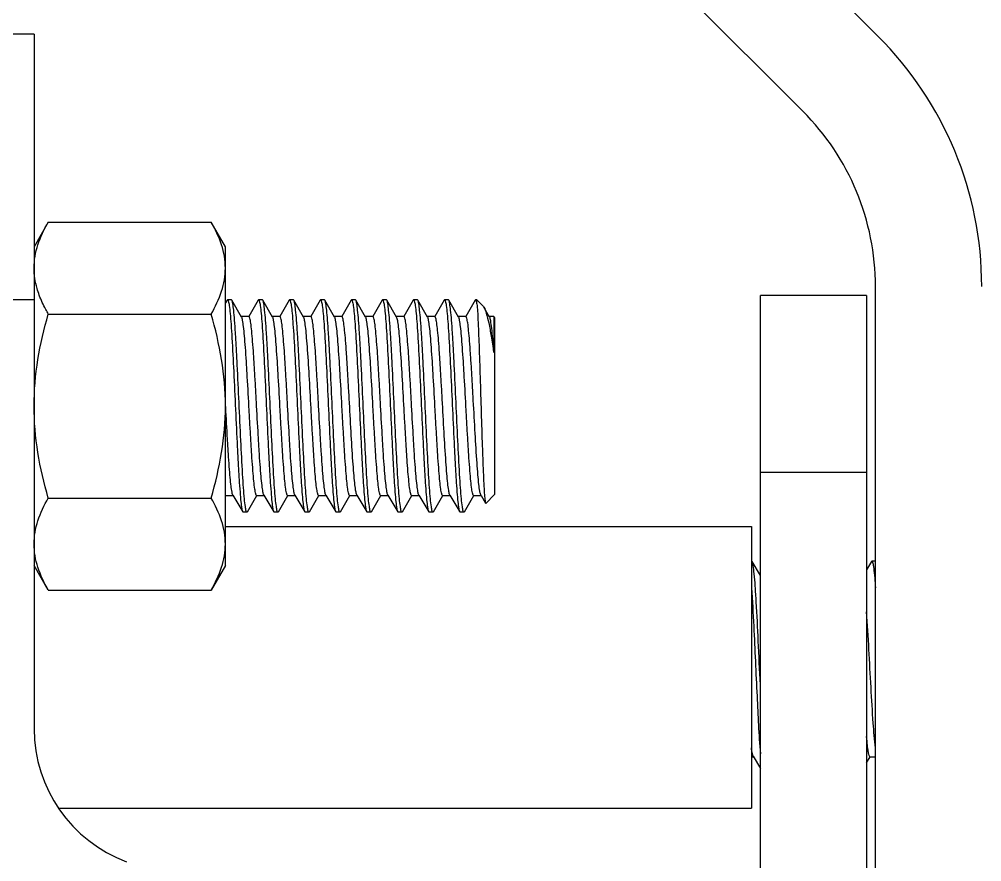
# Model space of a CAD drawing. Extents: x 27938 to 1507990, y 110129 to 923079.
# Drawn here: x 480738 to 481369, y 341411 to 341964 of the extents above; entities that cross this region are included whole.
import ezdxf

# ---------------------------------------------------------------- set-up
doc = ezdxf.new("R2010")
doc.units = 0
doc.header["$LTSCALE"] = 1000
doc.header["$MEASUREMENT"] = 0

msp = doc.modelspace()

# ---------------------------------------------------------------- linework, layer by layer
at = {"linetype": 'Continuous'}
for p, q in [((481005.17, 342249.03), (481301.38, 341952.82)), ((481252.09, 341903.54), (480955.88, 342199.75)), ((480747.96, 341954.08), (480678.27, 341954.08)), ((480747.96, 341954.08), (480747.96, 341498.38)), ((480757.3, 341830.83), (480747.96, 341814.66)), ((480757.3, 341830.83), (480864.08, 341830.83)), ((480873.42, 341814.66), (480864.08, 341830.83)), ((480873.42, 341605.62), (480873.42, 341814.66)), ((481224.22, 341025.74), (481224.22, 341782.74)), ((481293.92, 341782.74), (481224.22, 341782.74)), ((481293.92, 341782.74), (481293.92, 340714.07)), ((481299.72, 341294.87), (481299.72, 341788.55)), ((480747.96, 341779.84), (480678.27, 341779.84)), ((480874.6, 341779.61), (480873.42, 341777.56)), ((480874.6, 341779.61), (480874.86, 341779.84)), ((480877.4, 341779.84), (480874.86, 341779.84)), ((480877.4, 341779.84), (480874.86, 341779.84)), ((480874.86, 341779.84), (480874.9, 341779.83)), ((480877.66, 341779.61), (480877.4, 341779.84)), ((480884.08, 341768.53), (480877.66, 341779.61)), ((480894.93, 341779.61), (480888.7, 341768.87)), ((480894.93, 341779.61), (480895.19, 341779.84)), ((480897.73, 341779.84), (480895.19, 341779.84)), ((480897.73, 341779.84), (480895.19, 341779.84)), ((480895.19, 341779.84), (480895.23, 341779.83)), ((480897.99, 341779.61), (480897.73, 341779.84)), ((480904.41, 341768.53), (480897.99, 341779.61)), ((480915.26, 341779.61), (480909.03, 341768.87)), ((480915.26, 341779.61), (480915.52, 341779.84)), ((480918.06, 341779.84), (480915.52, 341779.84)), ((480918.06, 341779.84), (480915.52, 341779.84)), ((480915.52, 341779.84), (480915.56, 341779.83)), ((480918.32, 341779.61), (480918.06, 341779.84)), ((480924.74, 341768.53), (480918.32, 341779.61)), ((480935.59, 341779.61), (480929.36, 341768.87)), ((480935.59, 341779.61), (480935.85, 341779.84)), ((480938.39, 341779.84), (480935.85, 341779.84)), ((480938.39, 341779.84), (480935.85, 341779.84)), ((480935.85, 341779.84), (480935.89, 341779.83)), ((480938.65, 341779.61), (480938.39, 341779.84)), ((480945.07, 341768.53), (480938.65, 341779.61)), ((480955.92, 341779.61), (480949.69, 341768.87)), ((480955.92, 341779.61), (480956.18, 341779.84)), ((480958.72, 341779.84), (480956.18, 341779.84)), ((480958.72, 341779.84), (480956.18, 341779.84)), ((480956.18, 341779.84), (480956.21, 341779.83)), ((480958.98, 341779.61), (480958.72, 341779.84)), ((480965.4, 341768.53), (480958.98, 341779.61)), ((480976.24, 341779.61), (480970.02, 341768.87)), ((480976.24, 341779.61), (480976.5, 341779.84)), ((480979.04, 341779.84), (480976.5, 341779.84)), ((480979.04, 341779.84), (480976.5, 341779.84)), ((480976.5, 341779.84), (480976.54, 341779.83)), ((480979.3, 341779.61), (480979.04, 341779.84)), ((480985.72, 341768.53), (480979.3, 341779.61)), ((480996.57, 341779.61), (480990.34, 341768.87)), ((480996.57, 341779.61), (480996.83, 341779.84)), ((480999.37, 341779.84), (480996.83, 341779.84)), ((480999.37, 341779.84), (480996.83, 341779.84)), ((480996.83, 341779.84), (480996.87, 341779.83)), ((480999.63, 341779.61), (480999.37, 341779.84)), ((481006.05, 341768.53), (480999.63, 341779.61)), ((481016.9, 341779.61), (481010.67, 341768.87)), ((481016.9, 341779.61), (481017.16, 341779.84)), ((481019.7, 341779.84), (481017.16, 341779.84)), ((481019.7, 341779.84), (481017.16, 341779.84)), ((481017.16, 341779.84), (481017.2, 341779.83)), ((481019.96, 341779.61), (481019.7, 341779.84)), ((481026.38, 341768.53), (481019.96, 341779.61)), ((481037.23, 341779.61), (481031, 341768.87)), ((481037.49, 341779.84), (481037.23, 341779.61)), ((481038.36, 341779.84), (481037.49, 341779.84)), ((481042.3, 341775.9), (481038.36, 341779.84)), ((481038.36, 341777.29), (481038.36, 341779.84)), ((480757.3, 341770.48), (480864.08, 341770.48)), ((481046.71, 341768.53), (481042.96, 341775)), ((480888.82, 341768.8), (480883.93, 341768.8)), ((480909.15, 341768.8), (480904.26, 341768.8)), ((480929.48, 341768.8), (480924.59, 341768.8)), ((480924.89, 341768.2), (480924.74, 341768.53)), ((480949.8, 341768.8), (480944.91, 341768.8)), ((480970.13, 341768.8), (480965.24, 341768.8)), ((480990.46, 341768.8), (480985.57, 341768.8)), ((480985.91, 341768.11), (480985.72, 341768.53)), ((481010.79, 341768.8), (481005.9, 341768.8)), ((481031.12, 341768.8), (481026.23, 341768.8)), ((481049.4, 341768.8), (481046.55, 341768.8)), ((481049.98, 341768.22), (481049.4, 341768.8)), ((481049.4, 341768.8), (481049.4, 341745.34)), ((481049.98, 341768.22), (481049.98, 341652.06)), ((480873.57, 341710.15), (480873.42, 341712.98)), ((480873.61, 341709.41), (480873.57, 341710.15)), ((481293.92, 341666.58), (481224.22, 341666.58)), ((480873.42, 341650.88), (480873.73, 341651.41)), ((480873.61, 341651.48), (480878.5, 341651.48)), ((480878.35, 341651.74), (480884.77, 341640.67)), ((480887.83, 341640.67), (480894.05, 341651.41)), ((480893.94, 341651.48), (480898.83, 341651.48)), ((480898.68, 341651.74), (480905.1, 341640.67)), ((480908.16, 341640.67), (480914.38, 341651.41)), ((480914.27, 341651.48), (480919.16, 341651.48)), ((480919, 341651.74), (480925.42, 341640.67)), ((480928.48, 341640.67), (480934.71, 341651.41)), ((480934.6, 341651.48), (480939.49, 341651.48)), ((480939.33, 341651.74), (480945.75, 341640.67)), ((480948.81, 341640.67), (480955.04, 341651.41)), ((480954.92, 341651.48), (480959.81, 341651.48)), ((480959.66, 341651.74), (480966.08, 341640.67)), ((480969.14, 341640.67), (480975.37, 341651.41)), ((480975.25, 341651.48), (480980.14, 341651.48)), ((480979.99, 341651.74), (480986.41, 341640.67)), ((480989.47, 341640.67), (480995.69, 341651.41)), ((480995.58, 341651.48), (481000.47, 341651.48)), ((481000.32, 341651.74), (481006.74, 341640.67)), ((481009.8, 341640.67), (481016.02, 341651.41)), ((481015.91, 341651.48), (481020.8, 341651.48)), ((481020.64, 341651.75), (481020.46, 341652.16)), ((481020.64, 341651.74), (481027.06, 341640.67)), ((481030.12, 341640.67), (481036.35, 341651.41)), ((481036.24, 341651.48), (481041.13, 341651.48)), ((481040.97, 341651.74), (481040.87, 341651.95)), ((481040.97, 341651.74), (481041.13, 341651.48)), ((481041.13, 341651.48), (481044.07, 341646.4)), ((481049.98, 341652.06), (481044.25, 341646.33)), ((480757.3, 341649.79), (480864.08, 341649.79)), ((481044.07, 341646.4), (481044.25, 341646.33)), ((480884.77, 341640.67), (480885.03, 341640.44)), ((480887.57, 341640.44), (480885.03, 341640.44)), ((480887.57, 341640.44), (480885.03, 341640.44)), ((480887.57, 341640.44), (480887.53, 341640.45)), ((480887.83, 341640.67), (480887.57, 341640.44)), ((480905.1, 341640.67), (480905.36, 341640.44)), ((480907.9, 341640.44), (480905.36, 341640.44)), ((480907.9, 341640.44), (480905.36, 341640.44)), ((480907.9, 341640.44), (480907.86, 341640.45)), ((480908.16, 341640.67), (480907.9, 341640.44)), ((480925.42, 341640.67), (480925.68, 341640.44)), ((480928.22, 341640.44), (480925.68, 341640.44)), ((480928.22, 341640.44), (480925.68, 341640.44)), ((480928.22, 341640.44), (480928.19, 341640.45)), ((480928.48, 341640.67), (480928.22, 341640.44)), ((480945.75, 341640.67), (480946.01, 341640.44)), ((480948.55, 341640.44), (480946.01, 341640.44)), ((480948.55, 341640.44), (480946.01, 341640.44)), ((480948.55, 341640.44), (480948.51, 341640.45)), ((480948.81, 341640.67), (480948.55, 341640.44)), ((480966.08, 341640.67), (480966.34, 341640.44)), ((480968.88, 341640.44), (480966.34, 341640.44)), ((480968.88, 341640.44), (480966.34, 341640.44)), ((480968.88, 341640.44), (480968.84, 341640.45)), ((480969.14, 341640.67), (480968.88, 341640.44)), ((480986.41, 341640.67), (480986.67, 341640.44)), ((480989.21, 341640.44), (480986.67, 341640.44)), ((480989.21, 341640.44), (480986.67, 341640.44)), ((480989.21, 341640.44), (480989.17, 341640.45)), ((480989.47, 341640.67), (480989.21, 341640.44)), ((481006.74, 341640.67), (481007, 341640.44)), ((481009.54, 341640.44), (481007, 341640.44)), ((481009.54, 341640.44), (481007, 341640.44)), ((481009.54, 341640.44), (481009.5, 341640.45)), ((481009.8, 341640.67), (481009.54, 341640.44)), ((481027.06, 341640.67), (481027.32, 341640.44)), ((481029.86, 341640.44), (481027.32, 341640.44)), ((481029.86, 341640.44), (481027.32, 341640.44)), ((481029.86, 341640.44), (481029.83, 341640.45)), ((481030.12, 341640.67), (481029.86, 341640.44)), ((480873.42, 341631.15), (481218.41, 341631.15)), ((481218.41, 341631.15), (481218.41, 341446.46)), ((481218.87, 341608.28), (481218.61, 341608.5)), ((481224.22, 341599.03), (481218.87, 341608.28)), ((481297.12, 341608.28), (481293.92, 341602.75)), ((481297.12, 341608.28), (481297.38, 341608.5)), ((481299.92, 341608.5), (481297.38, 341608.5)), ((481299.92, 341608.5), (481297.38, 341608.5)), ((480757.3, 341589.45), (480747.96, 341605.62)), ((480873.42, 341605.62), (480864.08, 341589.45)), ((480757.3, 341589.45), (480864.08, 341589.45)), ((481218.41, 341480.14), (481219.86, 341480.14)), ((481219.55, 341480.41), (481224.22, 341472.35)), ((481293.92, 341476.07), (481296.28, 341480.14)), ((481296.12, 341480.14), (481299.72, 341480.14)), ((480764.65, 341446.46), (481218.41, 341446.46))]:
    msp.add_line(p, q, dxfattribs=at)
for centre, radius, start, end in [((481137.1, 341788.55), 232.32, 0, 45), ((481137.1, 341788.55), 162.62, 0, 45), ((480840.89, 341498.38), 162.62, 180, 249.68249), ((480840.89, 341498.38), 92.93, 180, 249.68249)]:
    msp.add_arc(centre, radius, start, end, dxfattribs=at)
for points, knots in [([(480747.96, 341800.66), (480747.96, 341805.81), (480749.89, 341816.47), (480754.57, 341826.09), (480757.3, 341830.83)], [0, 0, 0, 0, 0.485069, 1, 1, 1, 1]), ([(480873.42, 341800.66), (480873.42, 341805.81), (480871.49, 341816.47), (480866.82, 341826.09), (480864.08, 341830.83)], [0, 0, 0, 0, 0.485069, 1, 1, 1, 1]), ([(480751.37, 341782.86), (480750.83, 341784.32), (480748.91, 341790.06), (480747.96, 341796.15), (480747.96, 341800.66)], [0, 0, 0, 0, 0.255881, 1, 1, 1, 1]), ([(480864.08, 341770.48), (480866.82, 341775.22), (480871.49, 341784.85), (480873.42, 341795.51), (480873.42, 341800.66)], [0, 0, 0, 0, 0.514931, 1, 1, 1, 1]), ([(480757.3, 341770.48), (480756.72, 341771.5), (480754.49, 341775.5), (480752.56, 341779.67), (480751.37, 341782.86)], [0, 0, 0, 0, 0.255395, 1, 1, 1, 1]), ([(480874.9, 341779.83), (480874.94, 341779.82), (480875.19, 341779.63), (480875.26, 341779.33), (480875.34, 341779.09)], [0, 0, 0, 0, 0.14607, 1, 1, 1, 1]), ([(480875.34, 341779.09), (480875.64, 341778.13), (480876.04, 341775.39), (480876.61, 341770.29), (480877.16, 341763.18), (480877.99, 341750.47), (480878.94, 341731.83), (480880.05, 341707.94), (480880.99, 341687.66), (480881.79, 341672.39), (480882.36, 341662.56), (480882.94, 341654.32), (480883.46, 341647.88), (480884.07, 341643.59), (480884.39, 341641.32), (480884.77, 341640.67)], [0, 0, 0, 0, 0.021893, 0.059338, 0.11121, 0.175832, 0.33449, 0.514559, 0.692469, 0.77323, 0.844901, 0.90513, 0.951948, 0.983856, 1, 1, 1, 1]), ([(480887.1, 341641.19), (480886.79, 341642.15), (480886.39, 341644.88), (480885.82, 341649.99), (480885.27, 341657.09), (480884.44, 341669.8), (480883.49, 341688.44), (480882.39, 341712.33), (480881.44, 341732.62), (480880.64, 341747.88), (480880.08, 341757.72), (480879.49, 341765.96), (480878.98, 341772.4), (480878.36, 341776.69), (480878.04, 341778.96), (480877.66, 341779.61)], [0, 0, 0, 0, 0.02187, 0.059297, 0.111154, 0.175764, 0.334422, 0.514507, 0.692435, 0.773208, 0.844889, 0.905123, 0.951944, 0.983855, 1, 1, 1, 1]), ([(480895.23, 341779.83), (480895.27, 341779.82), (480895.51, 341779.64), (480895.59, 341779.33), (480895.66, 341779.1)], [0, 0, 0, 0, 0.146483, 1, 1, 1, 1]), ([(480895.66, 341779.1), (480895.97, 341778.14), (480896.37, 341775.41), (480896.94, 341770.31), (480897.49, 341763.2), (480898.31, 341750.5), (480899.27, 341731.85), (480900.37, 341707.97), (480901.32, 341687.68), (480902.11, 341672.4), (480902.68, 341662.57), (480903.27, 341654.33), (480903.78, 341647.89), (480904.4, 341643.59), (480904.72, 341641.32), (480905.1, 341640.67)], [0, 0, 0, 0, 0.021833, 0.05923, 0.111064, 0.175659, 0.33431, 0.514413, 0.692368, 0.773157, 0.844855, 0.905103, 0.951934, 0.983852, 1, 1, 1, 1]), ([(480907.42, 341641.19), (480907.12, 341642.15), (480906.72, 341644.89), (480906.15, 341649.99), (480905.6, 341657.1), (480904.77, 341669.81), (480903.82, 341688.45), (480902.71, 341712.34), (480901.77, 341732.62), (480900.97, 341747.89), (480900.4, 341757.72), (480899.82, 341765.96), (480899.3, 341772.4), (480898.69, 341776.69), (480898.37, 341778.96), (480897.99, 341779.61)], [0, 0, 0, 0, 0.02189, 0.059333, 0.111204, 0.175825, 0.334482, 0.514553, 0.692464, 0.773225, 0.844897, 0.905128, 0.951947, 0.983856, 1, 1, 1, 1]), ([(480915.56, 341779.83), (480915.6, 341779.82), (480915.83, 341779.64), (480915.91, 341779.35), (480915.98, 341779.12)], [0, 0, 0, 0, 0.14739, 1, 1, 1, 1]), ([(480915.98, 341779.12), (480916.29, 341778.16), (480916.69, 341775.44), (480917.26, 341770.36), (480917.81, 341763.26), (480918.64, 341750.57), (480919.59, 341731.92), (480920.7, 341708.02), (480921.64, 341687.72), (480922.44, 341672.43), (480923.01, 341662.59), (480923.59, 341654.34), (480924.11, 341647.89), (480924.73, 341643.59), (480925.05, 341641.32), (480925.42, 341640.67)], [0, 0, 0, 0, 0.021699, 0.058987, 0.110742, 0.175283, 0.333897, 0.514056, 0.692114, 0.772961, 0.844719, 0.905022, 0.951896, 0.98384, 1, 1, 1, 1]), ([(480927.75, 341641.18), (480927.45, 341642.14), (480927.05, 341644.87), (480926.48, 341649.97), (480925.93, 341657.08), (480925.1, 341669.78), (480924.15, 341688.43), (480923.04, 341712.32), (480922.1, 341732.61), (480921.3, 341747.88), (480920.73, 341757.71), (480920.15, 341765.95), (480919.63, 341772.39), (480919.02, 341776.69), (480918.69, 341778.96), (480918.32, 341779.61)], [0, 0, 0, 0, 0.021836, 0.059237, 0.111077, 0.175677, 0.334321, 0.514424, 0.692372, 0.773156, 0.844853, 0.905103, 0.951936, 0.983852, 1, 1, 1, 1]), ([(480935.89, 341779.83), (480935.93, 341779.82), (480936.17, 341779.64), (480936.24, 341779.33), (480936.32, 341779.09)], [0, 0, 0, 0, 0.146196, 1, 1, 1, 1]), ([(480936.32, 341779.09), (480936.63, 341778.13), (480937.03, 341775.4), (480937.6, 341770.29), (480938.15, 341763.18), (480938.97, 341750.48), (480939.92, 341731.83), (480941.03, 341707.95), (480941.97, 341687.66), (480942.77, 341672.39), (480943.34, 341662.56), (480943.92, 341654.32), (480944.44, 341647.88), (480945.06, 341643.59), (480945.38, 341641.32), (480945.75, 341640.67)], [0, 0, 0, 0, 0.021874, 0.059306, 0.111169, 0.175785, 0.334437, 0.514518, 0.69244, 0.773206, 0.844885, 0.905122, 0.951944, 0.983855, 1, 1, 1, 1]), ([(480948.09, 341641.17), (480947.78, 341642.12), (480947.38, 341644.85), (480946.81, 341649.93), (480946.26, 341657.03), (480945.43, 341669.73), (480944.48, 341688.37), (480943.37, 341712.27), (480942.43, 341732.57), (480941.63, 341747.85), (480941.06, 341757.69), (480940.48, 341765.94), (480939.96, 341772.39), (480939.35, 341776.69), (480939.02, 341778.96), (480938.65, 341779.61)], [0, 0, 0, 0, 0.021728, 0.059039, 0.110811, 0.175364, 0.333989, 0.514137, 0.692171, 0.773007, 0.844751, 0.905041, 0.951904, 0.983842, 1, 1, 1, 1]), ([(480956.21, 341779.83), (480956.26, 341779.82), (480956.5, 341779.63), (480956.57, 341779.33), (480956.65, 341779.09)], [0, 0, 0, 0, 0.146015, 1, 1, 1, 1]), ([(480956.65, 341779.09), (480956.96, 341778.12), (480957.36, 341775.39), (480957.93, 341770.28), (480958.48, 341763.17), (480959.3, 341750.47), (480960.25, 341731.82), (480961.36, 341707.94), (480962.3, 341687.65), (480963.1, 341672.39), (480963.67, 341662.56), (480964.25, 341654.32), (480964.77, 341647.88), (480965.38, 341643.59), (480965.71, 341641.32), (480966.08, 341640.67)], [0, 0, 0, 0, 0.021902, 0.059353, 0.11123, 0.175855, 0.334516, 0.514581, 0.692484, 0.773243, 0.844911, 0.905136, 0.951951, 0.983857, 1, 1, 1, 1]), ([(480968.41, 341641.19), (480968.1, 341642.15), (480967.7, 341644.89), (480967.13, 341649.99), (480966.58, 341657.1), (480965.76, 341669.8), (480964.8, 341688.45), (480963.7, 341712.33), (480962.75, 341732.62), (480961.96, 341747.89), (480961.39, 341757.72), (480960.8, 341765.96), (480960.29, 341772.4), (480959.67, 341776.69), (480959.35, 341778.96), (480958.98, 341779.61)], [0, 0, 0, 0, 0.021885, 0.059324, 0.11119, 0.175807, 0.334466, 0.514541, 0.692458, 0.773225, 0.8449, 0.90513, 0.951948, 0.983856, 1, 1, 1, 1]), ([(480976.54, 341779.83), (480976.58, 341779.82), (480976.82, 341779.64), (480976.9, 341779.34), (480976.97, 341779.1)], [0, 0, 0, 0, 0.146759, 1, 1, 1, 1]), ([(480976.97, 341779.1), (480977.28, 341778.14), (480977.68, 341775.42), (480978.25, 341770.32), (480978.8, 341763.22), (480979.63, 341750.52), (480980.58, 341731.87), (480981.69, 341707.98), (480982.63, 341687.69), (480983.43, 341672.41), (480984, 341662.58), (480984.58, 341654.33), (480985.1, 341647.89), (480985.71, 341643.59), (480986.03, 341641.32), (480986.41, 341640.67)], [0, 0, 0, 0, 0.021792, 0.059156, 0.110966, 0.175545, 0.334187, 0.514308, 0.692293, 0.7731, 0.844815, 0.905079, 0.951923, 0.983848, 1, 1, 1, 1]), ([(480988.74, 341641.19), (480988.43, 341642.15), (480988.03, 341644.89), (480987.46, 341649.99), (480986.91, 341657.1), (480986.08, 341669.8), (480985.13, 341688.45), (480984.03, 341712.33), (480983.08, 341732.62), (480982.28, 341747.89), (480981.72, 341757.72), (480981.13, 341765.96), (480980.62, 341772.4), (480980, 341776.69), (480979.68, 341778.96), (480979.3, 341779.61)], [0, 0, 0, 0, 0.021878, 0.059312, 0.111177, 0.175794, 0.334448, 0.514526, 0.692445, 0.773211, 0.844888, 0.905123, 0.951945, 0.983855, 1, 1, 1, 1]), ([(480996.87, 341779.83), (480996.91, 341779.82), (480997.15, 341779.64), (480997.23, 341779.34), (480997.3, 341779.1)], [0, 0, 0, 0, 0.146768, 1, 1, 1, 1]), ([(480997.3, 341779.1), (480997.61, 341778.14), (480998.01, 341775.42), (480998.58, 341770.32), (480999.13, 341763.22), (480999.95, 341750.52), (481000.91, 341731.87), (481002.01, 341707.98), (481002.96, 341687.69), (481003.75, 341672.41), (481004.32, 341662.58), (481004.91, 341654.33), (481005.42, 341647.89), (481006.04, 341643.59), (481006.36, 341641.32), (481006.74, 341640.67)], [0, 0, 0, 0, 0.021791, 0.059155, 0.110967, 0.175548, 0.334182, 0.514304, 0.692288, 0.773093, 0.844809, 0.905077, 0.951923, 0.983848, 1, 1, 1, 1]), ([(481009.07, 341641.17), (481008.76, 341642.13), (481008.36, 341644.86), (481007.79, 341649.95), (481007.24, 341657.05), (481006.42, 341669.75), (481005.46, 341688.39), (481004.36, 341712.29), (481003.41, 341732.58), (481002.61, 341747.86), (481002.04, 341757.7), (481001.46, 341765.95), (481000.94, 341772.39), (481000.33, 341776.69), (481000.01, 341778.96), (480999.63, 341779.61)], [0, 0, 0, 0, 0.021768, 0.059112, 0.11091, 0.17548, 0.33411, 0.514241, 0.692243, 0.773059, 0.844786, 0.905063, 0.951916, 0.983846, 1, 1, 1, 1]), ([(481017.2, 341779.83), (481017.24, 341779.82), (481017.48, 341779.64), (481017.56, 341779.33), (481017.63, 341779.09)], [0, 0, 0, 0, 0.146155, 1, 1, 1, 1]), ([(481017.63, 341779.09), (481017.94, 341778.13), (481018.34, 341775.39), (481018.91, 341770.29), (481019.46, 341763.18), (481020.28, 341750.48), (481021.24, 341731.83), (481022.34, 341707.95), (481023.29, 341687.66), (481024.08, 341672.39), (481024.65, 341662.56), (481025.24, 341654.32), (481025.75, 341647.88), (481026.37, 341643.59), (481026.69, 341641.32), (481027.06, 341640.67)], [0, 0, 0, 0, 0.02188, 0.059316, 0.111182, 0.1758, 0.334454, 0.51453, 0.692448, 0.773213, 0.844889, 0.905123, 0.951945, 0.983855, 1, 1, 1, 1]), ([(481029.4, 341641.17), (481029.09, 341642.13), (481028.69, 341644.86), (481028.12, 341649.95), (481027.57, 341657.05), (481026.74, 341669.75), (481025.79, 341688.39), (481024.68, 341712.29), (481023.74, 341732.58), (481022.94, 341747.86), (481022.37, 341757.7), (481021.79, 341765.95), (481021.27, 341772.39), (481020.66, 341776.69), (481020.33, 341778.96), (481019.96, 341779.61)], [0, 0, 0, 0, 0.021766, 0.059108, 0.110903, 0.175472, 0.334108, 0.51424, 0.692244, 0.773062, 0.844789, 0.905064, 0.951915, 0.983846, 1, 1, 1, 1]), ([(481037.74, 341779.63), (481037.7, 341779.69), (481037.64, 341779.78), (481037.53, 341779.84), (481037.49, 341779.84)], [0, 0, 0, 0, 0.595459, 1, 1, 1, 1]), ([(481038.36, 341777.29), (481038.32, 341777.57), (481038.16, 341778.35), (481038.01, 341779.18), (481037.74, 341779.63)], [0, 0, 0, 0, 0.346578, 1, 1, 1, 1]), ([(481038.36, 341777.29), (481038.71, 341773.82), (481039.17, 341764.77), (481039.83, 341748.69), (481040.47, 341728.4), (481041.15, 341706.24), (481041.72, 341687.76), (481042.22, 341674.04), (481042.56, 341665.3), (481042.94, 341658.04), (481043.22, 341652.42), (481043.67, 341648.8), (481043.78, 341646.9), (481044.07, 341646.4)], [0, 0, 0, 0, 0.079873, 0.207357, 0.368394, 0.544526, 0.714953, 0.791458, 0.858883, 0.915067, 0.958179, 0.986787, 1, 1, 1, 1]), ([(480747.96, 341710.14), (480747.96, 341720.34), (480749.75, 341740.78), (480754.47, 341760.68), (480757.3, 341770.48)], [0, 0, 0, 0, 0.499896, 1, 1, 1, 1]), ([(480873.42, 341710.14), (480873.42, 341720.34), (480871.64, 341740.78), (480866.91, 341760.68), (480864.08, 341770.48)], [0, 0, 0, 0, 0.499896, 1, 1, 1, 1]), ([(481042.96, 341775), (481043.67, 341773.78), (481044.81, 341770.3), (481046.32, 341763.93), (481047.87, 341755.33), (481048.87, 341748.88), (481049.4, 341745.34)], [0, 0, 0, 0, 0.139011, 0.356589, 0.647179, 1, 1, 1, 1]), ([(480893.94, 341651.48), (480893.8, 341651.48), (480893.51, 341651.9), (480893.11, 341653.24), (480892.57, 341656.35), (480892.01, 341661.36), (480891.41, 341668.2), (480890.82, 341676.52), (480890.22, 341686.06), (480889.61, 341696.47), (480888.81, 341710.99), (480888.02, 341725.38), (480887.2, 341739.12), (480886.6, 341748.1), (480885.99, 341755.69), (480885.44, 341761.68), (480884.82, 341765.74), (480884.45, 341767.9), (480884.08, 341768.53)], [0, 0, 0, 0, 0.003456, 0.010692, 0.037889, 0.081613, 0.140406, 0.212192, 0.2944, 0.384075, 0.477989, 0.664972, 0.751304, 0.828651, 0.894236, 0.945722, 0.981321, 1, 1, 1, 1]), ([(480898.68, 341651.75), (480898.31, 341652.38), (480897.94, 341654.54), (480897.32, 341658.6), (480896.77, 341664.59), (480896.16, 341672.18), (480895.56, 341681.16), (480894.74, 341694.9), (480893.95, 341709.29), (480893.15, 341723.8), (480892.54, 341734.22), (480891.94, 341743.76), (480891.35, 341752.08), (480890.75, 341758.92), (480890.19, 341763.93), (480889.65, 341767.04), (480889.25, 341768.38), (480888.96, 341768.8), (480888.82, 341768.8)], [0, 0, 0, 0, 0.01868, 0.054278, 0.105764, 0.171348, 0.248694, 0.335027, 0.52201, 0.615925, 0.705601, 0.787809, 0.859593, 0.918386, 0.962109, 0.989306, 0.996546, 1, 1, 1, 1]), ([(480914.27, 341651.48), (480914.13, 341651.48), (480913.84, 341651.9), (480913.43, 341653.24), (480912.89, 341656.35), (480912.34, 341661.36), (480911.74, 341668.2), (480911.15, 341676.52), (480910.55, 341686.06), (480909.94, 341696.47), (480909.14, 341710.99), (480908.35, 341725.38), (480907.52, 341739.12), (480906.93, 341748.1), (480906.32, 341755.69), (480905.77, 341761.68), (480905.15, 341765.74), (480904.78, 341767.9), (480904.41, 341768.53)], [0, 0, 0, 0, 0.003456, 0.010693, 0.037891, 0.081614, 0.140408, 0.212192, 0.2944, 0.384075, 0.47799, 0.664974, 0.751306, 0.828653, 0.894237, 0.945723, 0.981321, 1, 1, 1, 1]), ([(480919, 341651.75), (480918.64, 341652.38), (480918.27, 341654.54), (480917.65, 341658.6), (480917.09, 341664.59), (480916.49, 341672.18), (480915.89, 341681.16), (480915.06, 341694.9), (480914.28, 341709.29), (480913.47, 341723.8), (480912.87, 341734.22), (480912.27, 341743.76), (480911.67, 341752.08), (480911.08, 341758.92), (480910.52, 341763.93), (480909.98, 341767.04), (480909.58, 341768.38), (480909.28, 341768.8), (480909.15, 341768.8)], [0, 0, 0, 0, 0.018679, 0.054277, 0.105763, 0.171348, 0.248694, 0.335027, 0.52201, 0.615925, 0.7056, 0.787807, 0.859593, 0.918386, 0.96211, 0.989308, 0.996544, 1, 1, 1, 1]), ([(480934.6, 341651.48), (480934.46, 341651.48), (480934.17, 341651.88), (480933.78, 341653.19), (480933.24, 341656.2), (480932.7, 341661.07), (480932.11, 341667.71), (480931.52, 341675.81), (480930.93, 341685.11), (480930.34, 341695.3), (480929.54, 341709.58), (480928.6, 341726.86), (480927.62, 341743.15), (480926.77, 341754.29), (480926.21, 341760.53), (480925.62, 341764.99), (480925.21, 341767.38), (480924.89, 341768.2)], [0, 0, 0, 0, 0.003387, 0.010439, 0.0369, 0.079457, 0.136743, 0.2068, 0.287199, 0.375139, 0.467553, 0.652855, 0.817457, 0.884687, 0.938635, 0.97747, 1, 1, 1, 1]), ([(480939.33, 341651.74), (480938.96, 341652.38), (480938.59, 341654.54), (480937.97, 341658.6), (480937.42, 341664.59), (480936.82, 341672.18), (480936.22, 341681.16), (480935.39, 341694.9), (480934.61, 341709.29), (480933.8, 341723.8), (480933.2, 341734.22), (480932.6, 341743.76), (480932, 341752.08), (480931.4, 341758.92), (480930.85, 341763.93), (480930.31, 341767.04), (480929.91, 341768.38), (480929.61, 341768.8), (480929.48, 341768.8)], [0, 0, 0, 0, 0.01868, 0.054279, 0.105765, 0.17135, 0.248697, 0.335029, 0.522011, 0.615926, 0.705601, 0.787809, 0.859595, 0.918388, 0.962111, 0.989308, 0.996545, 1, 1, 1, 1]), ([(480954.92, 341651.48), (480954.79, 341651.48), (480954.49, 341651.9), (480954.09, 341653.24), (480953.55, 341656.35), (480953, 341661.36), (480952.4, 341668.2), (480951.8, 341676.52), (480951.2, 341686.06), (480950.6, 341696.47), (480949.79, 341710.99), (480949.01, 341725.38), (480948.18, 341739.12), (480947.58, 341748.1), (480946.98, 341755.69), (480946.43, 341761.68), (480945.8, 341765.74), (480945.44, 341767.9), (480945.07, 341768.53)], [0, 0, 0, 0, 0.003455, 0.010692, 0.037889, 0.081612, 0.140406, 0.212191, 0.294399, 0.384075, 0.477989, 0.664972, 0.751304, 0.82865, 0.894235, 0.945722, 0.981321, 1, 1, 1, 1]), ([(480959.44, 341652.25), (480959.14, 341653.14), (480958.72, 341655.64), (480958.14, 341660.25), (480957.58, 341666.59), (480956.74, 341677.8), (480955.77, 341694.07), (480954.83, 341711.29), (480954.04, 341725.47), (480953.45, 341735.56), (480952.86, 341744.77), (480952.27, 341752.77), (480951.69, 341759.33), (480951.15, 341764.14), (480950.62, 341767.11), (480950.23, 341768.41), (480949.94, 341768.8), (480949.8, 341768.8)], [0, 0, 0, 0, 0.024104, 0.064245, 0.119183, 0.187069, 0.352029, 0.536643, 0.62845, 0.715691, 0.795361, 0.864724, 0.921406, 0.963495, 0.989662, 0.996639, 1, 1, 1, 1]), ([(480975.25, 341651.48), (480975.12, 341651.48), (480974.82, 341651.9), (480974.42, 341653.24), (480973.88, 341656.35), (480973.32, 341661.36), (480972.73, 341668.2), (480972.13, 341676.52), (480971.53, 341686.06), (480970.93, 341696.47), (480970.12, 341710.99), (480969.34, 341725.38), (480968.51, 341739.12), (480967.91, 341748.1), (480967.31, 341755.69), (480966.75, 341761.68), (480966.13, 341765.74), (480965.76, 341767.9), (480965.4, 341768.53)], [0, 0, 0, 0, 0.003456, 0.010693, 0.037891, 0.081614, 0.140408, 0.212193, 0.2944, 0.384075, 0.47799, 0.664974, 0.751306, 0.828653, 0.894237, 0.945723, 0.981321, 1, 1, 1, 1]), ([(480979.99, 341651.75), (480979.62, 341652.38), (480979.25, 341654.54), (480978.63, 341658.6), (480978.08, 341664.59), (480977.47, 341672.18), (480976.88, 341681.16), (480976.05, 341694.9), (480975.26, 341709.29), (480974.46, 341723.8), (480973.85, 341734.22), (480973.25, 341743.76), (480972.66, 341752.08), (480972.06, 341758.92), (480971.51, 341763.93), (480970.96, 341767.04), (480970.56, 341768.38), (480970.27, 341768.8), (480970.13, 341768.8)], [0, 0, 0, 0, 0.018679, 0.054277, 0.105763, 0.171347, 0.248694, 0.335027, 0.52201, 0.615925, 0.7056, 0.787807, 0.859592, 0.918386, 0.962109, 0.989307, 0.996544, 1, 1, 1, 1]), ([(480995.58, 341651.48), (480995.45, 341651.48), (480995.16, 341651.88), (480994.76, 341653.18), (480994.23, 341656.17), (480993.69, 341661), (480993.1, 341667.6), (480992.52, 341675.65), (480991.93, 341684.91), (480991.34, 341695.04), (480990.54, 341709.27), (480989.6, 341726.51), (480988.63, 341742.79), (480987.78, 341753.97), (480987.22, 341760.27), (480986.64, 341764.81), (480986.22, 341767.25), (480985.91, 341768.11)], [0, 0, 0, 0, 0.003373, 0.010385, 0.036689, 0.078996, 0.13596, 0.205646, 0.285655, 0.373222, 0.465313, 0.650248, 0.815042, 0.882623, 0.937099, 0.976631, 1, 1, 1, 1]), ([(481000.32, 341651.74), (480999.95, 341652.38), (480999.58, 341654.54), (480998.96, 341658.6), (480998.41, 341664.59), (480997.8, 341672.18), (480997.2, 341681.16), (480996.38, 341694.9), (480995.59, 341709.29), (480994.79, 341723.8), (480994.18, 341734.22), (480993.58, 341743.76), (480992.99, 341752.08), (480992.39, 341758.92), (480991.83, 341763.93), (480991.29, 341767.04), (480990.89, 341768.38), (480990.6, 341768.8), (480990.46, 341768.8)], [0, 0, 0, 0, 0.01868, 0.054279, 0.105765, 0.17135, 0.248697, 0.335029, 0.522011, 0.615925, 0.705601, 0.787809, 0.859595, 0.918388, 0.962111, 0.989308, 0.996545, 1, 1, 1, 1]), ([(481015.91, 341651.48), (481015.77, 341651.48), (481015.48, 341651.9), (481015.08, 341653.24), (481014.53, 341656.35), (481013.98, 341661.36), (481013.38, 341668.2), (481012.79, 341676.52), (481012.19, 341686.06), (481011.58, 341696.47), (481010.78, 341710.99), (481009.99, 341725.38), (481009.16, 341739.12), (481008.57, 341748.1), (481007.96, 341755.69), (481007.41, 341761.68), (481006.79, 341765.74), (481006.42, 341767.9), (481006.05, 341768.53)], [0, 0, 0, 0, 0.003455, 0.010692, 0.037889, 0.081612, 0.140405, 0.212191, 0.294399, 0.384075, 0.477989, 0.664971, 0.751303, 0.82865, 0.894235, 0.945721, 0.98132, 1, 1, 1, 1]), ([(481020.46, 341652.16), (481020.15, 341653.01), (481019.73, 341655.45), (481019.15, 341659.98), (481018.59, 341666.27), (481017.74, 341677.44), (481016.77, 341693.73), (481015.83, 341710.98), (481015.03, 341725.21), (481014.44, 341735.35), (481013.85, 341744.61), (481013.27, 341752.67), (481012.68, 341759.27), (481012.14, 341764.11), (481011.6, 341767.1), (481011.21, 341768.4), (481010.92, 341768.8), (481010.79, 341768.8)], [0, 0, 0, 0, 0.023269, 0.062718, 0.117132, 0.184671, 0.349442, 0.534421, 0.62655, 0.714161, 0.794217, 0.863947, 0.920949, 0.963286, 0.989608, 0.996625, 1, 1, 1, 1]), ([(481036.24, 341651.48), (481036.1, 341651.48), (481035.8, 341651.9), (481035.4, 341653.24), (481034.86, 341656.35), (481034.31, 341661.36), (481033.71, 341668.2), (481033.12, 341676.52), (481032.51, 341686.06), (481031.91, 341696.47), (481031.1, 341710.99), (481030.32, 341725.38), (481029.49, 341739.12), (481028.9, 341748.1), (481028.29, 341755.69), (481027.74, 341761.68), (481027.12, 341765.74), (481026.75, 341767.9), (481026.38, 341768.53)], [0, 0, 0, 0, 0.003455, 0.010693, 0.037891, 0.081614, 0.140407, 0.212192, 0.2944, 0.384075, 0.47799, 0.664974, 0.751306, 0.828653, 0.894237, 0.945723, 0.981321, 1, 1, 1, 1]), ([(481040.87, 341651.95), (481040.54, 341652.71), (481040.14, 341655.02), (481039.54, 341659.35), (481038.98, 341665.5), (481038.13, 341676.59), (481037.15, 341692.89), (481036.2, 341710.22), (481035.4, 341724.58), (481034.8, 341734.84), (481034.2, 341744.23), (481033.62, 341752.41), (481033.02, 341759.11), (481032.48, 341764.03), (481031.94, 341767.07), (481031.54, 341768.39), (481031.25, 341768.8), (481031.12, 341768.8)], [0, 0, 0, 0, 0.021222, 0.058965, 0.112084, 0.178762, 0.343059, 0.528931, 0.621852, 0.710377, 0.791385, 0.862024, 0.919818, 0.962768, 0.989477, 0.996588, 1, 1, 1, 1]), ([(481049.4, 341745.34), (481049.19, 341748.32), (481048.79, 341753.63), (481048.2, 341760.6), (481047.51, 341765.31), (481047.13, 341767.81), (481046.71, 341768.53)], [0, 0, 0, 0, 0.382915, 0.68479, 0.89301, 1, 1, 1, 1]), ([(480757.3, 341649.79), (480754.47, 341659.6), (480749.75, 341679.5), (480747.96, 341699.94), (480747.96, 341710.14)], [0, 0, 0, 0, 0.500104, 1, 1, 1, 1]), ([(480864.08, 341649.79), (480866.91, 341659.6), (480871.64, 341679.5), (480873.42, 341699.94), (480873.42, 341710.14)], [0, 0, 0, 0, 0.500104, 1, 1, 1, 1]), ([(480878.35, 341651.74), (480878, 341652.34), (480877.64, 341654.36), (480877.05, 341658.16), (480876.51, 341663.75), (480875.93, 341670.85), (480875.36, 341679.27), (480874.56, 341692.27), (480874, 341702.43), (480873.61, 341709.41)], [0, 0, 0, 0, 0.035817, 0.103405, 0.201006, 0.325505, 0.472815, 0.638061, 1, 1, 1, 1]), ([(480873.61, 341651.48), (480873.58, 341651.48), (480873.5, 341651.5), (480873.45, 341651.55), (480873.42, 341651.59)], [0, 0, 0, 0, 0.445368, 1, 1, 1, 1]), ([(480747.96, 341619.62), (480747.96, 341624.77), (480749.89, 341635.43), (480754.57, 341645.06), (480757.3, 341649.79)], [0, 0, 0, 0, 0.485069, 1, 1, 1, 1]), ([(480873.42, 341619.62), (480873.42, 341624.77), (480871.49, 341635.43), (480866.82, 341645.06), (480864.08, 341649.79)], [0, 0, 0, 0, 0.485069, 1, 1, 1, 1]), ([(480887.53, 341640.45), (480887.49, 341640.46), (480887.25, 341640.64), (480887.17, 341640.95), (480887.1, 341641.19)], [0, 0, 0, 0, 0.146229, 1, 1, 1, 1]), ([(480907.86, 341640.45), (480907.82, 341640.46), (480907.57, 341640.64), (480907.5, 341640.95), (480907.42, 341641.19)], [0, 0, 0, 0, 0.146092, 1, 1, 1, 1]), ([(480928.19, 341640.45), (480928.14, 341640.46), (480927.9, 341640.64), (480927.83, 341640.95), (480927.75, 341641.18)], [0, 0, 0, 0, 0.146465, 1, 1, 1, 1]), ([(480948.51, 341640.45), (480948.47, 341640.46), (480948.24, 341640.64), (480948.16, 341640.94), (480948.09, 341641.17)], [0, 0, 0, 0, 0.147196, 1, 1, 1, 1]), ([(480968.84, 341640.45), (480968.8, 341640.46), (480968.56, 341640.64), (480968.48, 341640.95), (480968.41, 341641.19)], [0, 0, 0, 0, 0.146127, 1, 1, 1, 1]), ([(480989.17, 341640.45), (480989.13, 341640.46), (480988.89, 341640.64), (480988.81, 341640.95), (480988.74, 341641.19)], [0, 0, 0, 0, 0.146169, 1, 1, 1, 1]), ([(481009.5, 341640.45), (481009.46, 341640.46), (481009.22, 341640.64), (481009.14, 341640.94), (481009.07, 341641.17)], [0, 0, 0, 0, 0.146926, 1, 1, 1, 1]), ([(481029.83, 341640.45), (481029.78, 341640.46), (481029.55, 341640.64), (481029.47, 341640.94), (481029.4, 341641.17)], [0, 0, 0, 0, 0.146938, 1, 1, 1, 1]), ([(480757.3, 341589.45), (480754.57, 341594.19), (480749.89, 341603.81), (480747.96, 341614.47), (480747.96, 341619.62)], [0, 0, 0, 0, 0.514931, 1, 1, 1, 1]), ([(480864.08, 341589.45), (480866.82, 341594.19), (480871.49, 341603.81), (480873.42, 341614.47), (480873.42, 341619.62)], [0, 0, 0, 0, 0.514931, 1, 1, 1, 1]), ([(481224.22, 341527.39), (481223.77, 341536.93), (481222.94, 341555.03), (481221.89, 341576.6), (481220.93, 341591.3), (481220.37, 341599.33), (481219.64, 341604.67), (481219.32, 341607.49), (481218.87, 341608.27)], [0, 0, 0, 0, 0.352979, 0.670269, 0.798336, 0.89849, 0.966549, 1, 1, 1, 1]), ([(481297.38, 341608.5), (481297.44, 341608.5), (481297.59, 341608.39), (481297.66, 341608.24), (481297.7, 341608.14)], [0, 0, 0, 0, 0.372755, 1, 1, 1, 1]), ([(481297.7, 341608.14), (481297.75, 341608.05), (481297.95, 341607.5), (481298.07, 341606.93), (481298.16, 341606.46)], [0, 0, 0, 0, 0.179445, 1, 1, 1, 1]), ([(481298.16, 341606.46), (481298.32, 341605.62), (481299.06, 341600.47), (481299.42, 341595.28), (481299.72, 341590.94)], [0, 0, 0, 0, 0.162909, 1, 1, 1, 1]), ([(481218.41, 341590.94), (481219, 341582.54), (481220.25, 341558.81), (481221.9, 341522.52), (481223.22, 341494.64), (481224.22, 341482.11)], [0, 0, 0, 0, 0.231876, 0.654001, 1, 1, 1, 1]), ([(481299.72, 341485.89), (481299.04, 341491.28), (481298.07, 341504.53), (481296.26, 341534.33), (481295.08, 341558.73), (481293.92, 341575.27)], [0, 0, 0, 0, 0.181921, 0.444719, 1, 1, 1, 1]), ([(481296.12, 341480.14), (481295.79, 341480.14), (481295.38, 341481.74), (481294.9, 341483.89), (481294.39, 341488.22), (481294.08, 341491.41), (481293.92, 341493.29)], [0, 0, 0, 0, 0.07557, 0.268534, 0.579327, 1, 1, 1, 1]), ([(481219.22, 341481.28), (481219.14, 341481.56), (481218.79, 341483.08), (481218.57, 341484.63), (481218.41, 341485.9)], [0, 0, 0, 0, 0.181659, 1, 1, 1, 1]), ([(481219.55, 341480.41), (481219.48, 341480.52), (481219.36, 341480.81), (481219.27, 341481.11), (481219.22, 341481.28)], [0, 0, 0, 0, 0.424647, 1, 1, 1, 1])]:
    msp.add_open_spline(points, degree=3, knots=knots, dxfattribs=at)
for points in [[(481042.3, 341775.9), (481042.56, 341775.64), (481042.77, 341775.32), (481042.96, 341775)], [(480959.66, 341651.75), (480959.57, 341651.9), (480959.5, 341652.08), (480959.44, 341652.25)]]:
    msp.add_open_spline(points, degree=3, dxfattribs=at)

doc.saveas('drawing.dxf')
